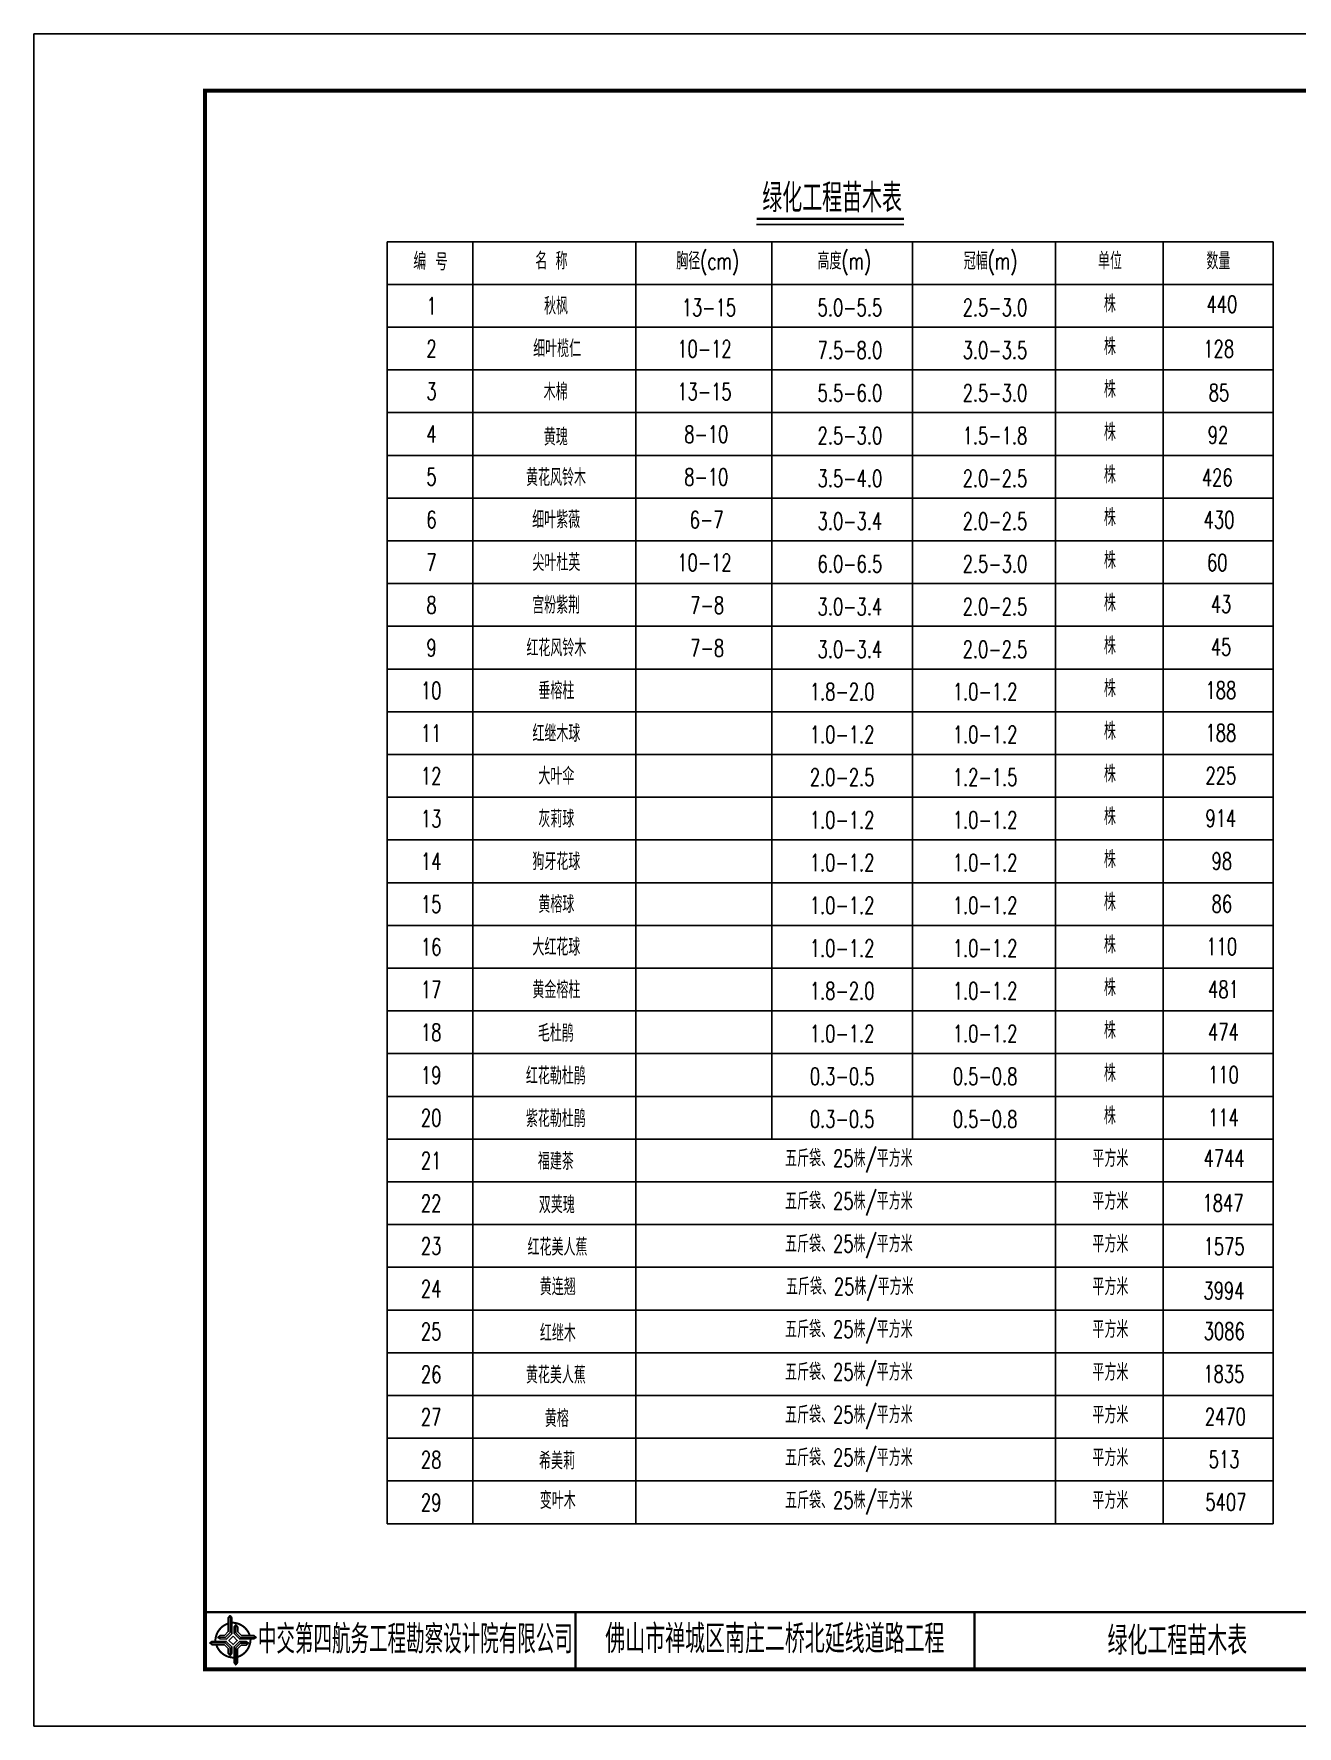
# Model space of a CAD drawing. Extents: x 941299 to 942979, y 2579300 to 2579597.
# Drawn here: x 941298.7 to 941520.3, y 2579299.9 to 2579596.9 of the extents above; entities that cross this region are included whole.
import ezdxf
from ezdxf.enums import TextEntityAlignment as Align

# ---------------------------------------------------------------- set-up
doc = ezdxf.new("R2010")
doc.units = 0
doc.layers.get('0').update_dxf_attribs({"linetype": 'CONTINUOUS'})
for name, color, linetype in [('fz', 7, 'CONTINUOUS'), ('乔木标注', 7, 'CONTINUOUS'), ('图框', 7, 'CONTINUOUS'), ('文字', 7, 'CONTINUOUS'), ('灌木标注', 2, 'CONTINUOUS')]:
    doc.layers.add(name, color=color, linetype=linetype)
doc.styles.get("Standard").update_dxf_attribs({"font": 'simplex1.shx', "width": 0.7, "bigfont": 'hztxt.shx'})
doc.styles.add('样式 1', font='simplex1.shx', dxfattribs={"width": 0.75, "bigfont": 'hztxt.shx'})

# ---------------------------------------------------------------- blocks, each defined once
blk = doc.blocks.new('series')
at = {"width": 0.75}
for tag, height, p in [('页码', 4, (-35, -19)), ('图名', 5, (-220, -282)), ('图号', 5, (-20, -282))]:
    blk.add_attdef(tag, text='', height=height, dxfattribs=at).set_placement(p, align=Align.MIDDLE_CENTER)
blk = doc.blocks.new('tb')
at = {"lineweight": -3}
h = blk.add_hatch(color=256, dxfattribs=at)
h.paths.add_polyline_path([(-1.23, -0.13), (-3.78, -0.14), (-4.14, -0.41), (-1.4, -0.44), (-0.56, -1.24), (-0.54, -2.62), (-0.27, -2.2), (-0.26, -1.06)])
h.paths.add_polyline_path([(0.13, -1.08), (0.14, -3.86), (0.41, -4.26), (0.44, -1.24), (1.25, -0.43), (2.66, -0.43), (2.26, -0.16), (1.07, -0.15)])
h.paths.add_polyline_path([(1.08, 0.3), (3.62, 0.3), (4.02, 0.56), (1.25, 0.57), (0.43, 1.39), (0.43, 2.8), (0.16, 2.41), (0.15, 1.24)])
h.paths.add_polyline_path([(-0.28, 1.21), (-0.28, 3.99), (-0.56, 4.39), (-0.57, 1.41), (-1.38, 0.6), (-2.74, 0.56), (-2.33, 0.3), (-1.2, 0.29)])
for p, q in [((-0.56, 4.39), (-0.57, 1.41)), ((-1.38, 0.6), (-2.74, 0.56)), ((-0.57, 1.41), (-1.38, 0.6)), ((0.43, 2.8), (0.43, 1.39)), ((0.43, 1.39), (1.25, 0.57)), ((1.25, 0.57), (4.02, 0.56)), ((-4.14, -0.41), (-1.4, -0.44)), ((-1.4, -0.44), (-0.56, -1.24)), ((-0.56, -1.24), (-0.54, -2.62)), ((0.41, -4.26), (0.44, -1.24)), ((0.44, -1.24), (1.25, -0.43)), ((1.25, -0.43), (2.66, -0.43))]:
    blk.add_line(p, q, dxfattribs=at)
at = {"lineweight": -3, "const_width": 0.35, "flags": 128}
for points in [[(-0.9, 3.02, 0.324167), (-3.16, -0.14)], [(2.88, 0.92, 0.324403), (-0.24, 3.15)], [(0.75, -2.86, 0.325418), (3.02, 0.26)], [(-2.98, -0.76, 0.322976), (0.14, -2.98)]]:
    blk.add_lwpolyline(points, format="xyb", dxfattribs=at)
at = {"lineweight": -3, "flags": 128}
for points in [[(-0.9, 3.99), (-0.9, 1.58), (-1.53, 0.91), (-2.34, 0.91), (-2.74, 0.56), (-2.33, 0.3), (-1.2, 0.29), (-0.28, 1.21), (-0.28, 3.99), (-0.56, 4.39)], [(-0.04, 0.77), (0.68, 0.04), (-0.04, -0.69), (-0.77, 0.05)], [(3.62, 0.92), (1.43, 0.92), (0.77, 1.54), (0.77, 2.38), (0.43, 2.8), (0.16, 2.41), (0.15, 1.24), (1.08, 0.3), (3.62, 0.3), (4.02, 0.56)], [(-3.73, -0.76), (-1.54, -0.76), (-0.89, -1.39), (-0.89, -2.21), (-0.54, -2.62), (-0.27, -2.2), (-0.26, -1.06), (-1.23, -0.13), (-3.78, -0.14), (-4.14, -0.41)], [(0.75, -3.85), (0.75, -1.43), (1.4, -0.78), (2.26, -0.78), (2.66, -0.43), (2.26, -0.16), (1.07, -0.15), (0.13, -1.08), (0.14, -3.86), (0.41, -4.26)]]:
    blk.add_lwpolyline(points, close=True, dxfattribs=at)

msp = doc.modelspace()

# ---------------------------------------------------------------- linework, layer by layer
msp.add_line((941425.51305, 2579563.37521), (941451.3649, 2579563.37521))
msp.add_lwpolyline([(941718.72533, 2579299.85013), (941718.72533, 2579596.85013), (941298.72533, 2579596.85013), (941298.72533, 2579299.85013)], close=True)
msp.add_lwpolyline([(941718.72533, 2579299.85013), (941718.72533, 2579596.85013), (941298.72533, 2579596.85013), (941298.72533, 2579299.85013)], close=True)
at = {"const_width": 0.4}
msp.add_lwpolyline([(941425.51305, 2579564.37521), (941451.3649, 2579564.37521)], dxfattribs=at)
at = {"layer": 'fz', "color": 1}
for p, q in [((941360.72949, 2579560.37521), (941516.14846, 2579560.37521)), ((941360.72949, 2579560.37521), (941360.72949, 2579335.37521)), ((941516.14846, 2579560.37521), (941516.14846, 2579335.37521)), ((941360.72949, 2579335.37521), (941516.14846, 2579335.37521))]:
    msp.add_line(p, q, dxfattribs=at)
at = {"layer": 'fz'}
for p, q in [((941375.75663, 2579560.37521), (941375.75663, 2579335.37521)), ((941404.33429, 2579560.37521), (941404.33429, 2579335.37521)), ((941428.16493, 2579560.37521), (941428.16493, 2579402.87521)), ((941452.88714, 2579560.37521), (941452.88714, 2579402.87521)), ((941477.94269, 2579560.37521), (941477.94269, 2579335.37521)), ((941496.81579, 2579560.37521), (941496.81579, 2579417.87521)), ((941496.81579, 2579560.37521), (941496.81579, 2579335.37521)), ((941360.72949, 2579545.37521), (941516.14846, 2579545.37521)), ((941360.72949, 2579537.87521), (941516.14846, 2579537.87521)), ((941360.72949, 2579530.37521), (941516.14846, 2579530.37521)), ((941360.72949, 2579522.87521), (941516.14846, 2579522.87521)), ((941360.72949, 2579515.37521), (941516.14846, 2579515.37521)), ((941360.72949, 2579507.87521), (941516.14846, 2579507.87521)), ((941360.72949, 2579500.37521), (941516.14846, 2579500.37521)), ((941360.72949, 2579492.87521), (941516.14846, 2579492.87521)), ((941360.72949, 2579485.37521), (941516.14846, 2579485.37521)), ((941360.72949, 2579477.87521), (941516.14846, 2579477.87521)), ((941360.72949, 2579470.37521), (941516.14846, 2579470.37521)), ((941360.72949, 2579462.87521), (941516.14846, 2579462.87521)), ((941360.72949, 2579455.37521), (941516.14846, 2579455.37521)), ((941360.72949, 2579455.37521), (941516.14846, 2579455.37521)), ((941360.72949, 2579447.87521), (941516.14846, 2579447.87521)), ((941360.72949, 2579440.37521), (941516.14846, 2579440.37521)), ((941360.72949, 2579432.87521), (941516.14846, 2579432.87521)), ((941360.72949, 2579425.37521), (941516.14846, 2579425.37521)), ((941360.72949, 2579417.87521), (941516.14846, 2579417.87521)), ((941360.72949, 2579410.37521), (941516.14846, 2579410.37521)), ((941360.72949, 2579402.87521), (941516.14846, 2579402.87521)), ((941360.72949, 2579395.37521), (941516.14846, 2579395.37521)), ((941360.72949, 2579387.87521), (941516.14846, 2579387.87521)), ((941360.72949, 2579380.37521), (941516.14846, 2579380.37521)), ((941360.72949, 2579372.87521), (941516.14846, 2579372.87521)), ((941360.72949, 2579365.37521), (941516.14846, 2579365.37521)), ((941360.72949, 2579357.87521), (941516.14846, 2579357.87521)), ((941360.72949, 2579350.37521), (941516.14846, 2579350.37521)), ((941360.72949, 2579342.87521), (941516.14846, 2579342.87521))]:
    msp.add_line(p, q, dxfattribs=at)
at = {"layer": '图框'}
for points, const_width in [([(941708.72533, 2579586.85013), (941328.72533, 2579586.85013), (941328.72533, 2579309.85013), (941708.72533, 2579309.85013), (941708.72533, 2579586.85013)], 0.7), ([(941328.72533, 2579319.85013), (941708.72533, 2579319.85013)], 0.4), ([(941393.72533, 2579319.85013), (941393.72533, 2579309.85013)], 0.4), ([(941463.72533, 2579309.85013), (941463.72533, 2579319.85013)], 0.4)]:
    msp.add_lwpolyline(points, dxfattribs=dict(at, const_width=const_width))
at = {"layer": '灌木标注', "color": 0}
msp.add_line((941360.72949, 2579552.87521), (941516.14846, 2579552.87521), dxfattribs=at)

# ---------------------------------------------------------------- block references
at = {"layer": '图框'}
ref = msp.add_blockref('series', (941719.333, 2579596.85013), dxfattribs=at)
ref.add_attrib('页码', '第  1  页     共  1  页', dxfattribs={"layer": '0', "height": 4, "width": 0.7}).set_placement((941684.333, 2579577.85013), align=Align.MIDDLE_CENTER)
ref.add_attrib('图名', '绿化工程苗木表', dxfattribs={"layer": '0', "height": 5, "width": 0.7}).set_placement((941499.333, 2579314.85013), align=Align.MIDDLE_CENTER)
ref.add_attrib('图号', 'S8-2', dxfattribs={"layer": '0', "height": 5, "width": 0.7}).set_placement((941699.333, 2579314.85013), align=Align.MIDDLE_CENTER)
at = {"layer": '图框', "lineweight": -3}
msp.add_blockref('tb', (941333.72106, 2579314.85547), dxfattribs=at)

# ---------------------------------------------------------------- texts
at = {"layer": '乔木标注', "style": '样式 1', "width": 0.75}
msp.add_text('编 号', height=3, rotation=358.1112514, dxfattribs=at).set_placement((941365.26342, 2579555.49197, -256044.1817))
at = {"layer": '图框'}
for s, width, p in [('中交第四航务工程勘察设计院有限公司', 0.65, (941365.65617, 2579315.09858)), ('佛山市禅城区南庄二桥北延线道路工程', 0.7, (941428.72533, 2579315.16483))]:
    msp.add_text(s, height=5, dxfattribs=dict(at, width=width)).set_placement(p, align=Align.MIDDLE_CENTER)
at = {"layer": '文字', "linetype": 'Continuous', "width": 0.7}
msp.add_text('绿化工程苗木表', height=5, dxfattribs=at).set_placement((941426.52045, 2579565.55027))
at = {"layer": '灌木标注', "color": 0, "width": 0.7}
for s, p in [('名 称', (941386.7075, 2579555.49197, -256044.1817)), ('胸径(cm)', (941411.42193, 2579555.49197, -256044.1817)), ('高度(m)', (941436.20732, 2579555.49197, -256044.1817)), ('冠幅(m)', (941461.87189, 2579555.49197, -256044.1817)), ('单位', (941485.42252, 2579555.49197, -256044.1817)), ('数量', (941504.4336, 2579555.49197, -256044.1817)), ('1', (941367.59034, 2579547.60549, -256044.1817)), ('13-15', (941412.38516, 2579547.32853, -256044.1817)), ('5.0-5.5', (941436.2158, 2579547.32853, -256044.1817)), ('2.5-3.0', (941461.66819, 2579547.32853, -256044.1817)), ('株', (941486.44903, 2579547.97472, -256044.1817)), ('440', (941504.44907, 2579547.89774, -256044.1817)), ('2', (941367.58915, 2579540.10549, -256044.1817)), ('细叶榄仁', (941386.33337, 2579540.11708, -256044.1817)), ('株', (941486.44903, 2579540.47472, -256044.1817)), ('7.5-8.0', (941436.2158, 2579539.82853, -256044.1817)), ('3.0-3.5', (941461.66819, 2579539.82853, -256044.1817)), ('3', (941367.59034, 2579532.60549, -256044.1817)), ('木棉', (941388.16235, 2579532.51284, -256044.1817)), ('5.5-6.0', (941436.2158, 2579532.32853, -256044.1817)), ('2.5-3.0', (941461.66819, 2579532.32853, -256044.1817)), ('株', (941486.44903, 2579532.97472, -256044.1817)), ('株', (941486.44903, 2579525.47472, -256044.1817)), ('4', (941367.59034, 2579525.10549, -256044.1817)), ('2.5-3.0', (941436.2158, 2579524.82853, -256044.1817)), ('1.5-1.8', (941461.66819, 2579524.82853, -256044.1817)), ('5', (941367.59034, 2579517.60549, -256044.1817)), ('3.5-4.0', (941436.2158, 2579517.32853, -256044.1817)), ('2.0-2.5', (941461.66819, 2579517.32853, -256044.1817)), ('株', (941486.44903, 2579517.97472, -256044.1817)), ('株', (941486.44903, 2579510.47472, -256044.1817)), ('6', (941367.59034, 2579510.10549, -256044.1817)), ('3.0-3.4', (941436.2158, 2579509.82853, -256044.1817)), ('2.0-2.5', (941461.66819, 2579509.82853, -256044.1817)), ('7', (941367.59034, 2579502.60549, -256044.1817)), ('6.0-6.5', (941436.2158, 2579502.32853, -256044.1817)), ('2.5-3.0', (941461.66819, 2579502.32853, -256044.1817)), ('株', (941486.44903, 2579502.97472, -256044.1817)), ('株', (941486.44903, 2579495.47472, -256044.1817)), ('8', (941367.59034, 2579495.10549, -256044.1817)), ('3.0-3.4', (941436.2158, 2579494.82853, -256044.1817)), ('2.0-2.5', (941461.66819, 2579494.82853, -256044.1817)), ('43', (941505.20447, 2579495.25573, -256044.1817)), ('9', (941367.59034, 2579487.60549, -256044.1817)), ('3.0-3.4', (941436.2158, 2579487.32853, -256044.1817)), ('2.0-2.5', (941461.66819, 2579487.32853, -256044.1817)), ('株', (941486.44903, 2579487.97472, -256044.1817)), ('45', (941505.20447, 2579487.75573, -256044.1817)), ('株', (941486.44903, 2579480.47472, -256044.1817)), ('10', (941366.62116, 2579480.10549, -256044.1817)), ('188', (941504.2646, 2579480.17093, -256044.1817)), ('11', (941366.62116, 2579472.60549, -256044.1817)), ('株', (941486.44903, 2579472.97472, -256044.1817)), ('188', (941504.2646, 2579472.67093, -256044.1817)), ('株', (941486.44903, 2579465.47472, -256044.1817)), ('12', (941366.62116, 2579465.10549, -256044.1817)), ('225', (941504.2646, 2579465.17093, -256044.1817)), ('13', (941366.62116, 2579457.60549, -256044.1817)), ('株', (941486.44903, 2579457.97472, -256044.1817)), ('914', (941504.2646, 2579457.67093, -256044.1817)), ('14', (941366.62116, 2579450.10549, -256044.1817)), ('株', (941486.44903, 2579450.47472, -256044.1817)), ('98', (941505.34341, 2579450.17093, -256044.1817)), ('15', (941366.62116, 2579442.60549, -256044.1817)), ('株', (941486.44903, 2579442.97472, -256044.1817)), ('86', (941505.34341, 2579442.67093, -256044.1817)), ('16', (941366.62116, 2579435.10549, -256044.1817)), ('株', (941486.44903, 2579435.47472, -256044.1817)), ('110', (941504.41249, 2579435.17093, -256044.1817)), ('17', (941366.62116, 2579427.60549, -256044.1817)), ('株', (941486.44903, 2579427.97472, -256044.1817)), ('481', (941504.72335, 2579427.67093, -256044.1817)), ('18', (941366.62116, 2579420.10549, -256044.1817)), ('株', (941486.44903, 2579420.47472, -256044.1817)), ('474', (941504.72335, 2579420.17093, -256044.1817)), ('19', (941366.62116, 2579412.60549, -256044.1817)), ('株', (941486.44903, 2579412.97472, -256044.1817)), ('110', (941504.72335, 2579412.67093, -256044.1817)), ('20', (941366.62116, 2579405.10549, -256044.1817)), ('株', (941486.44903, 2579405.47472, -256044.1817)), ('114', (941504.72335, 2579405.17093, -256044.1817)), ('21', (941366.62116, 2579397.60549, -256044.1817)), ('五斤袋、25株/平方米', (941430.52648, 2579397.99844, -256044.1817)), ('平方米', (941484.44078, 2579397.97472, -256044.1817)), ('4744', (941503.94342, 2579397.99844, -256044.1817)), ('22', (941366.62116, 2579390.10549, -256044.1817)), ('五斤袋、25株/平方米', (941430.52648, 2579390.49844, -256044.1817)), ('平方米', (941484.44078, 2579390.47472, -256044.1817)), ('1847', (941503.75047, 2579390.16467, -256044.1817)), ('23', (941366.62116, 2579382.60549, -256044.1817)), ('红花美人蕉', (941385.3397, 2579382.41603, -256044.1817)), ('五斤袋、25株/平方米', (941430.52648, 2579382.99844, -256044.1817)), ('平方米', (941484.44078, 2579382.97472, -256044.1817)), ('1575', (941503.93708, 2579382.56823, -256044.1817)), ('24', (941366.62116, 2579375.10549, -256044.1817)), ('黄连翘', (941387.48655, 2579375.47513, -256044.1817)), ('五斤袋、25株/平方米', (941430.67834, 2579375.49844, -256044.1817)), ('平方米', (941484.44078, 2579375.47472, -256044.1817)), ('3994', (941503.90688, 2579374.78216, -256044.1817)), ('五斤袋、25株/平方米', (941430.52648, 2579367.99844, -256044.1817)), ('平方米', (941484.44078, 2579367.97472, -256044.1817)), ('25', (941366.62116, 2579367.60549, -256044.1817)), ('红继木', (941387.506, 2579367.34612, -256044.1817)), ('3086', (941503.95208, 2579367.67093, -256044.1817)), ('26', (941366.62116, 2579360.10549, -256044.1817)), ('五斤袋、25株/平方米', (941430.52648, 2579360.49844, -256044.1817)), ('平方米', (941484.44078, 2579360.47472, -256044.1817)), ('1835', (941503.89075, 2579360.17093, -256044.1817)), ('五斤袋、25株/平方米', (941430.52648, 2579352.99844, -256044.1817)), ('平方米', (941484.44078, 2579352.97472, -256044.1817)), ('27', (941366.62116, 2579352.60549, -256044.1817)), ('2470', (941504.15023, 2579352.67093, -256044.1817)), ('28', (941366.62116, 2579345.10549, -256044.1817)), ('希美莉', (941387.35155, 2579344.91603, -256044.1817)), ('五斤袋、25株/平方米', (941430.52648, 2579345.49844, -256044.1817)), ('平方米', (941484.44078, 2579345.47472, -256044.1817)), ('513', (941504.83989, 2579345.17093, -256044.1817)), ('变叶木', (941387.48655, 2579337.97513, -256044.1817)), ('五斤袋、25株/平方米', (941430.52648, 2579337.99844, -256044.1817)), ('平方米', (941484.44078, 2579337.97472, -256044.1817)), ('29', (941366.62116, 2579337.60549, -256044.1817)), ('5407', (941504.24901, 2579337.67093, -256044.1817))]:
    msp.add_text(s, height=3, dxfattribs=at).set_placement(p)
for s, p in [('秋枫', (941390.33824, 2579547.59035, -256044.1817)), ('10-12', (941416.37539, 2579540.0728, -256044.1817)), ('128', (941506.58722, 2579540.0728, -256044.1817)), ('13-15', (941416.37539, 2579532.5728, -256044.1817)), ('85', (941506.63042, 2579532.39213, -256044.1817)), ('黄瑰', (941390.29209, 2579524.60993, -256044.1817)), ('8-10', (941416.69873, 2579525.0728, -256044.1817)), ('92', (941506.46774, 2579524.95025, -256044.1817)), ('黄花风铃木', (941390.33881, 2579517.50034, -256044.1817)), ('8-10', (941416.69873, 2579517.5728, -256044.1817)), ('426', (941506.32539, 2579517.48124, -256044.1817)), ('细叶紫薇', (941390.35864, 2579510.09294, -256044.1817)), ('6-7', (941416.75943, 2579510.0728, -256044.1817)), ('430', (941506.64009, 2579510.06283, -256044.1817)), ('尖叶杜英', (941390.39005, 2579502.57886, -256044.1817)), ('10-12', (941416.37539, 2579502.5728, -256044.1817)), ('60', (941506.33719, 2579502.56283, -256044.1817)), ('宫粉紫荆', (941390.35864, 2579495.09294, -256044.1817)), ('7-8', (941416.84587, 2579495.0728, -256044.1817)), ('红花风铃木', (941390.39005, 2579487.57886, -256044.1817)), ('7-8', (941416.84587, 2579487.5728, -256044.1817)), ('垂榕柱', (941390.39005, 2579480.07886, -256044.1817)), ('1.8-2.0', (941440.52812, 2579479.89213, -256044.1817)), ('1.0-1.2', (941465.60867, 2579479.89213, -256044.1817)), ('红继木球', (941390.39005, 2579472.57886, -256044.1817)), ('1.0-1.2', (941440.52812, 2579472.39213, -256044.1817)), ('1.0-1.2', (941465.60867, 2579472.39213, -256044.1817)), ('大叶伞', (941390.39005, 2579465.07886, -256044.1817)), ('2.0-2.5', (941440.52812, 2579464.89213, -256044.1817)), ('1.2-1.5', (941465.60867, 2579464.89213, -256044.1817)), ('灰莉球', (941390.39005, 2579457.57886, -256044.1817)), ('1.0-1.2', (941440.52812, 2579457.39213, -256044.1817)), ('1.0-1.2', (941465.60867, 2579457.39213, -256044.1817)), ('狗牙花球', (941390.39005, 2579450.07886, -256044.1817)), ('1.0-1.2', (941440.52812, 2579449.89213, -256044.1817)), ('1.0-1.2', (941465.60867, 2579449.89213, -256044.1817)), ('黄榕球', (941390.39005, 2579442.57886, -256044.1817)), ('1.0-1.2', (941440.52812, 2579442.39213, -256044.1817)), ('1.0-1.2', (941465.60867, 2579442.39213, -256044.1817)), ('大红花球', (941390.39005, 2579435.07886, -256044.1817)), ('1.0-1.2', (941440.52812, 2579434.89213, -256044.1817)), ('1.0-1.2', (941465.60867, 2579434.89213, -256044.1817)), ('黄金榕柱', (941390.39005, 2579427.57886, -256044.1817)), ('1.8-2.0', (941440.52812, 2579427.39213, -256044.1817)), ('1.0-1.2', (941465.60867, 2579427.39213, -256044.1817)), ('毛杜鹃', (941390.29966, 2579419.98731, -256044.1817)), ('1.0-1.2', (941440.52812, 2579419.89213, -256044.1817)), ('1.0-1.2', (941465.60867, 2579419.89213, -256044.1817)), ('红花勒杜鹃', (941390.29966, 2579412.48731, -256044.1817)), ('0.3-0.5', (941440.52812, 2579412.39213, -256044.1817)), ('0.5-0.8', (941465.60867, 2579412.39213, -256044.1817)), ('紫花勒杜鹃', (941390.29966, 2579404.98731, -256044.1817)), ('0.3-0.5', (941440.52812, 2579404.89213, -256044.1817)), ('0.5-0.8', (941465.60867, 2579404.89213, -256044.1817)), ('福建茶', (941390.29966, 2579397.48731, -256044.1817)), ('双荚瑰', (941390.46764, 2579389.84769, -256044.1817)), ('黄花美人蕉', (941390.29966, 2579359.98731, -256044.1817)), ('黄榕', (941390.46764, 2579352.34769, -256044.1817))]:
    msp.add_text(s, height=3, dxfattribs=at).set_placement(p, align=Align.CENTER)

doc.saveas('drawing.dxf')
